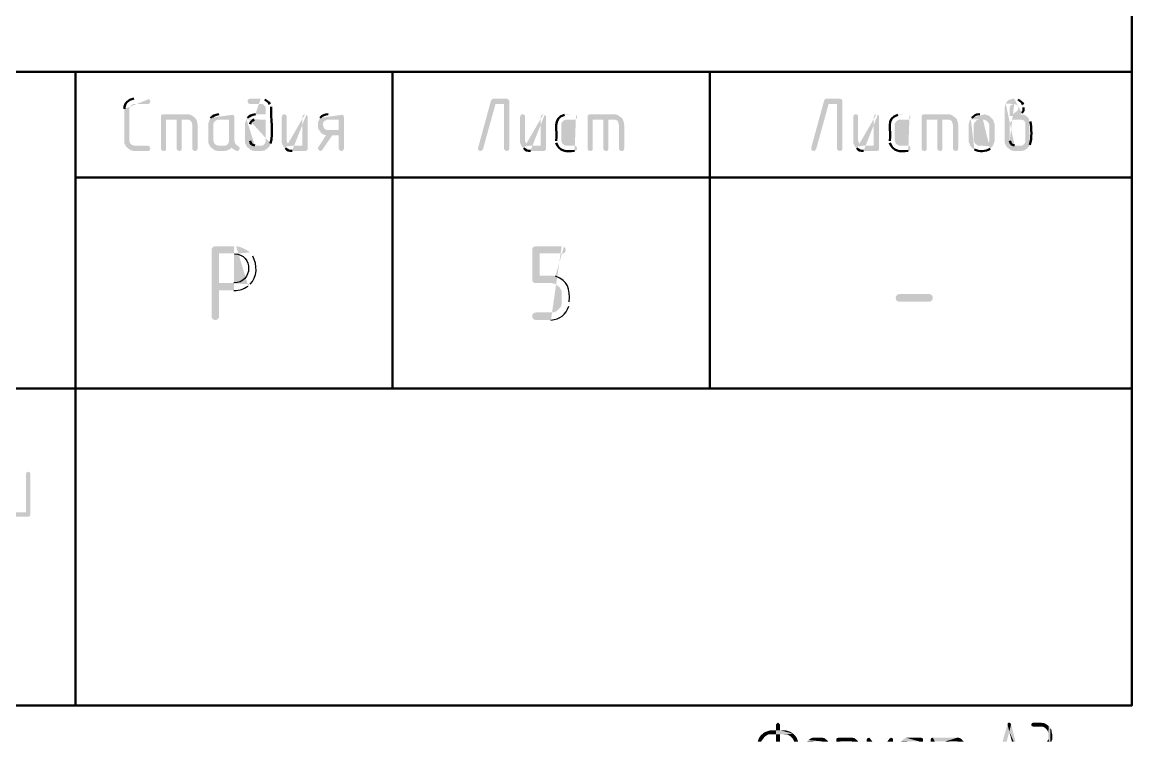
# Model space of a CAD drawing. Header units: millimetres. Extents: x -211 to 10565, y -2293 to 2244.
# Drawn here: x 5387.7 to 5440.2, y 8.3 to 42.4 of the extents above; entities that cross this region are included whole.
import ezdxf

# ---------------------------------------------------------------- set-up
doc = ezdxf.new("R2010")
doc.units = ezdxf.units.MM
doc.layers.add('PDF _Геометрия', color=7, linetype='Continuous')
doc.layers.add('PDF _Сплошная заливка', color=7, linetype='Continuous')

msp = doc.modelspace()

# ---------------------------------------------------------------- hatches: boundary and pattern name
at = {"layer": 'PDF _Сплошная заливка', "transparency": 33554559}
h = msp.add_hatch(color=256, dxfattribs=at)
h.paths.add_polyline_path([(5393.645, 38.736), (5392.989, 38.736)], flags=0)
h.paths.add_polyline_path([(5392.544, 38.25), (5392.544, 36.641), (5392.566, 36.578), (5392.608, 36.514), (5392.629, 36.451), (5392.693, 36.409), (5392.714, 36.388), (5392.777, 36.345), (5392.82, 36.303), (5392.883, 36.282), (5392.968, 36.261), (5393.687, 36.261), (5393.751, 36.303), (5393.751, 36.324), (5393.772, 36.388), (5393.772, 36.409), (5393.729, 36.472), (5393.708, 36.493), (5393.645, 36.514), (5393.01, 36.514), (5392.925, 36.536), (5392.862, 36.578), (5392.82, 36.62), (5392.777, 36.747), (5392.777, 38.271), (5392.798, 38.334), (5392.82, 38.355), (5392.862, 38.419), (5392.904, 38.44), (5392.968, 38.482), (5393.687, 38.482), (5393.751, 38.525), (5393.751, 38.546), (5393.772, 38.609), (5393.772, 38.631), (5393.729, 38.694), (5393.708, 38.715)], flags=0)
h = msp.add_hatch(color=256, dxfattribs=at)
h.paths.add_polyline_path([(5398.998, 38.736), (5398.469, 38.736), (5398.406, 38.694), (5398.385, 38.673), (5398.385, 38.588), (5398.406, 38.525), (5398.427, 38.504), (5398.491, 38.482), (5399.062, 38.482), (5399.125, 38.461), (5399.21, 38.377), (5399.231, 38.313), (5399.231, 37.996), (5398.744, 37.996)], flags=0)
h.paths.add_polyline_path([(5398.364, 37.826), (5398.321, 37.763), (5399.231, 37.742), (5399.231, 36.705), (5399.21, 36.641), (5399.168, 36.578), (5399.125, 36.536), (5399.062, 36.514), (5398.744, 36.514), (5399.422, 36.493), (5399.464, 36.62)], flags=0)
h.paths.add_polyline_path([(5399.485, 38.355), (5399.464, 38.419), (5399.422, 38.482)], flags=0)
h.paths.add_polyline_path([(5399.189, 38.694), (5399.062, 38.736)], flags=0)
for points in [[(5410.637, 38.736), (5409.981, 38.736), (5409.896, 38.652), (5409.282, 36.409), (5409.282, 36.345), (5409.304, 36.303), (5409.325, 36.282), (5409.409, 36.261), (5409.473, 36.282), (5409.473, 36.303), (5409.515, 36.345), (5410.108, 38.482), (5410.51, 38.482), (5410.764, 38.609), (5410.742, 38.673), (5410.7, 38.715)], [(5410.764, 38.609), (5410.51, 38.482), (5410.51, 36.345), (5410.573, 36.282), (5410.637, 36.261), (5410.658, 36.261), (5410.721, 36.282), (5410.742, 36.324), (5410.764, 36.388)], [(5426.401, 38.736), (5425.745, 38.736), (5425.661, 38.652), (5425.047, 36.409), (5425.047, 36.345), (5425.068, 36.303), (5425.089, 36.282), (5425.174, 36.261), (5425.237, 36.282), (5425.237, 36.303), (5425.28, 36.345), (5425.872, 38.482), (5426.274, 38.482), (5426.528, 38.609), (5426.507, 38.673), (5426.465, 38.715)], [(5426.528, 38.609), (5426.274, 38.482), (5426.274, 36.345), (5426.338, 36.282), (5426.401, 36.261), (5426.422, 36.261), (5426.486, 36.282), (5426.507, 36.324), (5426.528, 36.388)], [(5395.507, 37.996), (5394.385, 37.996), (5394.322, 37.975), (5394.28, 37.932), (5394.28, 36.345), (5394.301, 36.303), (5394.322, 36.282), (5394.407, 36.261), (5394.428, 36.261), (5394.491, 36.282), (5394.512, 36.324), (5394.512, 37.742), (5395.507, 37.742), (5395.909, 37.805), (5395.867, 37.848), (5395.824, 37.869), (5395.782, 37.911), (5395.719, 37.953), (5395.655, 37.975), (5395.592, 37.996)], [(5400.12, 37.996), (5400.078, 37.996), (5400.014, 37.953), (5400.014, 37.932), (5399.993, 37.869), (5399.993, 36.641), (5400.014, 36.578), (5400.056, 36.514), (5400.078, 36.451), (5400.48, 36.514), (5400.458, 36.514), (5400.374, 36.536), (5400.31, 36.578), (5400.268, 36.62), (5400.226, 36.747), (5400.226, 37.911), (5400.205, 37.953), (5400.183, 37.975)], [(5411.398, 37.996), (5411.356, 37.996), (5411.293, 37.953), (5411.293, 37.932), (5411.271, 37.869), (5411.271, 36.641), (5411.293, 36.578), (5411.335, 36.514), (5411.356, 36.451), (5411.758, 36.514), (5411.737, 36.514), (5411.652, 36.536), (5411.589, 36.578), (5411.547, 36.62), (5411.504, 36.747), (5411.504, 37.911), (5411.483, 37.953), (5411.462, 37.975)], [(5415.694, 37.996), (5414.572, 37.996), (5414.509, 37.975), (5414.467, 37.932), (5414.467, 36.345), (5414.488, 36.303), (5414.509, 36.282), (5414.594, 36.261), (5414.615, 36.261), (5414.678, 36.282), (5414.699, 36.324), (5414.699, 37.742), (5415.694, 37.742), (5416.096, 37.805), (5416.054, 37.848), (5416.011, 37.869), (5415.969, 37.911), (5415.906, 37.953), (5415.842, 37.975), (5415.779, 37.996)], [(5427.163, 37.996), (5427.121, 37.996), (5427.057, 37.953), (5427.057, 37.932), (5427.036, 37.869), (5427.036, 36.641), (5427.057, 36.578), (5427.099, 36.514), (5427.121, 36.451), (5427.523, 36.514), (5427.501, 36.514), (5427.417, 36.536), (5427.353, 36.578), (5427.311, 36.62), (5427.269, 36.747), (5427.269, 37.911), (5427.248, 37.953), (5427.226, 37.975)], [(5431.501, 37.996), (5430.379, 37.996), (5430.316, 37.975), (5430.274, 37.932), (5430.274, 36.345), (5430.295, 36.303), (5430.316, 36.282), (5430.4, 36.261), (5430.422, 36.261), (5430.485, 36.282), (5430.506, 36.324), (5430.506, 37.742), (5431.501, 37.742), (5431.903, 37.805), (5431.861, 37.848), (5431.818, 37.869), (5431.776, 37.911), (5431.712, 37.953), (5431.649, 37.975), (5431.585, 37.996)], [(5395.253, 37.742), (5395.02, 37.742), (5395.02, 36.345), (5395.063, 36.303), (5395.063, 36.282), (5395.147, 36.261), (5395.168, 36.261), (5395.232, 36.282), (5395.253, 36.324), (5395.253, 36.388)], [(5395.909, 37.805), (5395.507, 37.742), (5395.57, 37.742), (5395.634, 37.721), (5395.697, 37.678), (5395.719, 37.636), (5395.74, 37.572), (5395.761, 37.488), (5395.761, 36.345), (5395.803, 36.303), (5395.803, 36.282), (5395.888, 36.261), (5395.909, 36.261), (5395.972, 36.282), (5395.994, 36.324), (5396.015, 36.388), (5396.015, 37.488), (5395.994, 37.53), (5395.994, 37.615), (5395.951, 37.742)], [(5396.586, 37.763), (5396.523, 37.572), (5396.523, 36.641), (5396.544, 36.578), (5396.586, 36.514), (5396.607, 36.451), (5397.623, 36.43), (5397.644, 36.388), (5397.771, 36.303), (5397.835, 36.282), (5397.877, 36.261), (5397.919, 36.261), (5397.983, 36.324), (5398.004, 36.388), (5397.983, 36.451), (5397.919, 36.493), (5397.009, 36.514), (5396.988, 36.514), (5396.904, 36.536), (5396.84, 36.578), (5396.798, 36.62), (5396.755, 36.747), (5396.755, 37.53), (5396.777, 37.594), (5396.798, 37.615), (5396.84, 37.678), (5396.882, 37.699), (5396.946, 37.742), (5397.496, 37.742)], [(5401.77, 37.763), (5401.749, 37.699), (5401.707, 37.636), (5401.707, 37.382), (5401.728, 37.297), (5401.77, 37.234), (5402.194, 37.255), (5402.13, 37.255), (5402.067, 37.276), (5402.003, 37.319), (5401.982, 37.361), (5401.94, 37.488), (5401.94, 37.551), (5401.961, 37.615), (5402.003, 37.678), (5402.067, 37.699), (5402.13, 37.742), (5402.68, 37.742)], [(5415.44, 37.742), (5415.207, 37.742), (5415.207, 36.345), (5415.25, 36.303), (5415.25, 36.282), (5415.334, 36.261), (5415.355, 36.261), (5415.419, 36.282), (5415.44, 36.324), (5415.44, 36.388)], [(5416.096, 37.805), (5415.694, 37.742), (5415.757, 37.742), (5415.821, 37.721), (5415.884, 37.678), (5415.906, 37.636), (5415.927, 37.572), (5415.948, 37.488), (5415.948, 36.345), (5415.99, 36.303), (5415.99, 36.282), (5416.075, 36.261), (5416.096, 36.261), (5416.159, 36.282), (5416.181, 36.324), (5416.202, 36.388), (5416.202, 37.488), (5416.181, 37.53), (5416.181, 37.615), (5416.138, 37.742)], [(5431.247, 37.742), (5431.014, 37.742), (5431.014, 36.345), (5431.056, 36.303), (5431.056, 36.282), (5431.141, 36.261), (5431.162, 36.261), (5431.226, 36.282), (5431.247, 36.324), (5431.247, 36.388)], [(5431.903, 37.805), (5431.501, 37.742), (5431.564, 37.742), (5431.628, 37.721), (5431.691, 37.678), (5431.712, 37.636), (5431.734, 37.572), (5431.755, 37.488), (5431.755, 36.345), (5431.797, 36.303), (5431.797, 36.282), (5431.882, 36.261), (5431.903, 36.261), (5431.966, 36.282), (5431.987, 36.324), (5432.009, 36.388), (5432.009, 37.488), (5431.987, 37.53), (5431.987, 37.615), (5431.945, 37.742)], [(5402.088, 37.001), (5401.728, 36.451), (5401.707, 36.388), (5401.707, 36.366), (5401.749, 36.303), (5401.77, 36.282), (5401.834, 36.261), (5401.876, 36.282), (5401.919, 36.324), (5402.384, 37.001), (5402.68, 37.001)], [(5396.607, 36.451), (5396.671, 36.409), (5396.692, 36.388), (5396.755, 36.345), (5396.798, 36.303), (5396.861, 36.282), (5396.946, 36.261), (5397.327, 36.261), (5397.39, 36.282), (5397.475, 36.303), (5397.517, 36.345), (5397.581, 36.366), (5397.623, 36.43)], [(5430.633, 29.129), (5429.237, 29.129), (5429.131, 29.151), (5429.067, 29.214), (5429.046, 29.32), (5429.067, 29.405), (5429.131, 29.468), (5429.237, 29.489), (5430.633, 29.489), (5430.718, 29.468), (5430.781, 29.405), (5430.803, 29.32), (5430.781, 29.214), (5430.718, 29.151)], [(5387.995, 21.089), (5387.91, 21.046), (5387.889, 20.983), (5387.889, 19.163), (5387.233, 19.163), (5386.873, 19.142), (5387, 19.015), (5387.064, 18.994), (5387.149, 18.951), (5388.016, 18.951), (5388.08, 18.994), (5388.101, 19.057), (5388.101, 20.983), (5388.058, 21.067)]]:
    msp.add_hatch(color=256, dxfattribs=at).paths.add_polyline_path(points)
h = msp.add_hatch(color=256, dxfattribs=at)
h.paths.add_polyline_path([(5434.252, 38.504), (5434.231, 38.44), (5434.209, 38.355), (5434.209, 36.641), (5434.231, 36.578), (5434.273, 36.514), (5434.294, 36.451), (5434.357, 36.409), (5434.379, 36.388), (5434.442, 36.345), (5434.484, 36.303), (5434.548, 36.282), (5434.633, 36.261), (5434.992, 36.261), (5435.056, 36.282), (5435.119, 36.282), (5435.246, 36.366), (5435.289, 36.409), (5435.31, 36.43), (5435.373, 36.493), (5434.696, 36.514), (5434.675, 36.514)], flags=0)
h.paths.add_polyline_path([(5434.442, 36.747), (5434.442, 37.53), (5434.463, 37.594), (5434.484, 37.615), (5434.527, 37.678), (5434.569, 37.699), (5434.633, 37.742), (5434.95, 37.742), (5435.352, 37.784), (5435.31, 37.848), (5435.267, 37.89), (5434.442, 37.911), (5434.442, 38.313), (5434.463, 38.377), (5434.506, 38.44), (5434.527, 38.44), (5434.569, 38.461), (5434.654, 38.482)], flags=0)
h = msp.add_hatch(color=256, dxfattribs=at)
h.paths.add_polyline_path([(5434.654, 38.736), (5434.59, 38.736), (5434.4, 38.673), (5434.336, 38.631), (5434.336, 38.609), (5434.273, 38.546), (5434.252, 38.504), (5434.654, 38.482), (5434.781, 38.44), (5434.802, 38.419), (5434.844, 38.355), (5434.844, 38.228), (5434.802, 38.165), (5434.76, 38.123), (5434.696, 38.08), (5434.548, 37.975), (5434.442, 37.911), (5435.267, 37.89), (5435.225, 37.911), (5435.162, 37.953), (5435.098, 37.975), (5434.95, 37.975), (5434.971, 37.996), (5435.013, 38.059)], flags=0)
h.paths.add_polyline_path([(5435.098, 38.313), (5435.077, 38.377), (5435.077, 38.461)], flags=0)
h.paths.add_polyline_path([(5434.844, 38.694), (5434.717, 38.736)], flags=0)
h = msp.add_hatch(color=256, dxfattribs=at)
h.paths.add_polyline_path([(5397.623, 37.996), (5397.009, 37.996)], flags=0)
h.paths.add_polyline_path([(5396.628, 37.826), (5396.586, 37.763), (5397.496, 37.742), (5397.496, 36.705), (5397.475, 36.641), (5397.433, 36.578), (5397.39, 36.536), (5397.327, 36.514), (5397.009, 36.514), (5397.919, 36.493), (5397.898, 36.514), (5397.835, 36.557), (5397.792, 36.599), (5397.792, 36.62), (5397.771, 36.684), (5397.75, 36.768), (5397.75, 37.869), (5397.729, 37.932), (5397.686, 37.975)], flags=0)
h = msp.add_hatch(color=256, dxfattribs=at)
h.paths.add_polyline_path([(5401.093, 37.996), (5401.072, 37.996), (5401.009, 37.953), (5400.987, 37.932), (5400.966, 37.869), (5400.966, 36.514), (5400.48, 36.514), (5400.078, 36.451), (5400.141, 36.409), (5400.162, 36.388)], flags=0)
h.paths.add_polyline_path([(5400.48, 36.261), (5401.114, 36.261), (5401.178, 36.282), (5401.22, 36.324), (5401.22, 37.911), (5401.178, 37.953), (5401.157, 37.975)], flags=0)
h = msp.add_hatch(color=256, dxfattribs=at)
h.paths.add_polyline_path([(5402.807, 37.996), (5402.194, 37.996)], flags=0)
h.paths.add_polyline_path([(5401.813, 37.826), (5401.77, 37.763), (5402.68, 37.742), (5402.68, 37.255), (5402.194, 37.255), (5401.77, 37.234), (5401.813, 37.192), (5401.834, 37.128), (5401.961, 37.043), (5402.088, 37.001), (5402.68, 37.001), (5402.68, 36.388), (5402.723, 36.303), (5402.744, 36.282), (5402.807, 36.261), (5402.828, 36.261), (5402.892, 36.282), (5402.913, 36.324), (5402.934, 36.388), (5402.934, 37.869), (5402.913, 37.932), (5402.871, 37.975)], flags=0)
h = msp.add_hatch(color=256, dxfattribs=at)
h.paths.add_polyline_path([(5412.372, 37.996), (5412.351, 37.996), (5412.287, 37.953), (5412.266, 37.932), (5412.245, 37.869), (5412.245, 36.514), (5411.758, 36.514), (5411.356, 36.451), (5411.42, 36.409), (5411.441, 36.388)], flags=0)
h.paths.add_polyline_path([(5411.758, 36.261), (5412.393, 36.261), (5412.456, 36.282), (5412.499, 36.324), (5412.499, 37.911), (5412.435, 37.975)], flags=0)
h = msp.add_hatch(color=256, dxfattribs=at)
h.paths.add_polyline_path([(5413.853, 37.996), (5413.43, 37.996), (5413.366, 37.975)], flags=0)
h.paths.add_polyline_path([(5412.985, 36.747), (5412.985, 36.641)], flags=0)
h.paths.add_polyline_path([(5413.853, 36.261), (5413.874, 36.261), (5413.938, 36.303), (5413.959, 36.324), (5413.959, 36.409), (5413.938, 36.472), (5413.916, 36.493), (5413.853, 36.514), (5413.451, 36.514), (5413.366, 36.536), (5413.303, 36.578), (5413.261, 36.62), (5413.218, 36.747), (5413.218, 37.53), (5413.239, 37.594), (5413.261, 37.615), (5413.303, 37.678), (5413.345, 37.699), (5413.409, 37.742), (5413.874, 37.742), (5413.938, 37.784), (5413.959, 37.805), (5413.959, 37.89), (5413.938, 37.953), (5413.916, 37.975)], flags=0)
h = msp.add_hatch(color=256, dxfattribs=at)
h.paths.add_polyline_path([(5428.136, 37.996), (5428.115, 37.996), (5428.052, 37.953), (5428.03, 37.932), (5428.009, 37.869), (5428.009, 36.514), (5427.523, 36.514), (5427.121, 36.451), (5427.184, 36.409), (5427.205, 36.388)], flags=0)
h.paths.add_polyline_path([(5427.523, 36.261), (5428.157, 36.261), (5428.221, 36.282), (5428.263, 36.324), (5428.263, 37.911), (5428.2, 37.975)], flags=0)
h = msp.add_hatch(color=256, dxfattribs=at)
h.paths.add_polyline_path([(5429.639, 37.996), (5429.215, 37.996), (5429.152, 37.975)], flags=0)
h.paths.add_polyline_path([(5428.771, 36.747), (5428.771, 36.641)], flags=0)
h.paths.add_polyline_path([(5429.639, 36.261), (5429.66, 36.261), (5429.723, 36.303), (5429.744, 36.324), (5429.744, 36.409), (5429.723, 36.472), (5429.702, 36.493), (5429.639, 36.514), (5429.237, 36.514), (5429.152, 36.536), (5429.089, 36.578), (5429.046, 36.62), (5429.004, 36.747), (5429.004, 37.53), (5429.025, 37.594), (5429.046, 37.615), (5429.089, 37.678), (5429.131, 37.699), (5429.194, 37.742), (5429.66, 37.742), (5429.723, 37.784), (5429.744, 37.805), (5429.744, 37.89), (5429.723, 37.953), (5429.702, 37.975)], flags=0)
h = msp.add_hatch(color=256, dxfattribs=at)
h.paths.add_polyline_path([(5433.172, 37.996), (5433.024, 37.996)], flags=0)
h.paths.add_polyline_path([(5432.643, 37.826), (5432.601, 37.763), (5433.172, 37.742), (5433.215, 37.742), (5433.278, 37.721), (5433.342, 37.699), (5433.448, 37.594), (5433.469, 37.509), (5433.469, 36.705), (5433.426, 36.641), (5433.384, 36.599), (5433.384, 36.578), (5433.321, 36.536), (5433.257, 36.514), (5433.024, 36.514), (5433.617, 36.472), (5433.659, 36.536), (5433.723, 36.726), (5433.723, 37.53), (5433.659, 37.721), (5433.617, 37.784), (5433.575, 37.826), (5433.553, 37.826), (5433.511, 37.89), (5433.448, 37.932), (5433.321, 37.975), (5433.257, 37.996)], flags=0)
h = msp.add_hatch(color=256, dxfattribs=at)
h.paths.add_polyline_path([(5398.321, 37.763), (5398.258, 37.572), (5398.258, 36.641), (5398.279, 36.578), (5398.321, 36.514), (5398.342, 36.451), (5398.406, 36.409), (5398.427, 36.388), (5398.491, 36.345), (5398.533, 36.303), (5398.596, 36.282), (5398.681, 36.261), (5399.041, 36.261), (5399.104, 36.282), (5399.168, 36.282), (5399.295, 36.366), (5399.337, 36.409), (5399.358, 36.43), (5399.422, 36.493), (5398.744, 36.514), (5398.723, 36.514)], flags=0)
h.paths.add_polyline_path([(5398.491, 36.747), (5398.491, 37.53)], flags=0)
h.paths.add_polyline_path([(5398.681, 37.742), (5399.231, 37.742)], flags=0)
h = msp.add_hatch(color=256, dxfattribs=at)
h.paths.add_polyline_path([(5432.601, 37.763), (5432.559, 37.721), (5432.517, 37.594), (5432.495, 37.509), (5432.495, 36.726), (5432.559, 36.536), (5432.643, 36.409), (5432.707, 36.366), (5432.77, 36.324)], flags=0)
h.paths.add_polyline_path([(5433.511, 36.366), (5433.617, 36.472), (5433.024, 36.514), (5432.94, 36.514), (5432.813, 36.599), (5432.813, 36.62), (5432.77, 36.663), (5432.749, 36.726), (5432.728, 36.811), (5432.728, 37.467), (5432.77, 37.594), (5432.834, 37.657), (5432.834, 37.678), (5432.897, 37.721), (5432.961, 37.742), (5433.172, 37.742)], flags=0)
h = msp.add_hatch(color=256, dxfattribs=at)
h.paths.add_polyline_path([(5435.352, 37.784), (5434.95, 37.742), (5435.013, 37.742), (5435.077, 37.721), (5435.162, 37.636), (5435.183, 37.572), (5435.183, 36.705), (5435.162, 36.641), (5435.119, 36.578), (5435.077, 36.536), (5435.013, 36.514), (5434.696, 36.514), (5435.373, 36.493), (5435.394, 36.557)], flags=0)
h.paths.add_polyline_path([(5435.415, 37.657), (5435.394, 37.742)], flags=0)
h = msp.add_hatch(color=256, dxfattribs=at)
h.paths.add_polyline_path([(5397.729, 31.753), (5396.861, 31.753), (5396.755, 31.732), (5396.692, 31.669), (5396.671, 31.584), (5396.671, 28.431), (5396.692, 28.347), (5396.755, 28.283), (5396.861, 28.262), (5396.946, 28.283), (5397.009, 28.347), (5397.03, 28.431), (5397.03, 29.659), (5397.729, 29.659)], flags=0)
h.paths.add_polyline_path([(5398.406, 29.87), (5398.491, 29.955), (5397.03, 30.018), (5397.03, 31.415), (5397.729, 31.415), (5398.469, 31.457), (5398.406, 31.521), (5398.321, 31.584), (5398.237, 31.626), (5398.131, 31.669), (5398.046, 31.711), (5397.94, 31.732), (5397.835, 31.753)], flags=0)
h = msp.add_hatch(color=256, dxfattribs=at)
h.paths.add_polyline_path([(5413.239, 31.753), (5412.033, 31.753), (5411.927, 31.732), (5411.864, 31.669), (5411.843, 31.584), (5411.843, 30.188), (5411.864, 30.082), (5411.927, 30.018), (5412.732, 30.018), (5412.816, 29.997), (5412.922, 29.976), (5413.091, 29.849), (5413.155, 29.785), (5413.218, 29.68), (5413.239, 29.595), (5413.239, 29.045), (5413.218, 28.939), (5413.176, 28.854), (5413.028, 28.706), (5412.922, 28.643), (5412.837, 28.622), (5412.033, 28.622), (5411.927, 28.6), (5411.864, 28.537), (5411.843, 28.431), (5411.864, 28.347), (5411.927, 28.283), (5412.033, 28.262), (5412.732, 28.262)], flags=0)
h.paths.add_polyline_path([(5413.578, 28.918), (5413.599, 29.024), (5413.599, 29.129)], flags=0)
h.paths.add_polyline_path([(5412.943, 30.336), (5412.837, 30.357), (5412.203, 30.357), (5412.203, 31.415), (5413.345, 31.415), (5413.409, 31.478), (5413.43, 31.584), (5413.409, 31.669), (5413.345, 31.732)], flags=0)
h = msp.add_hatch(color=256, dxfattribs=at)
h.paths.add_polyline_path([(5398.469, 31.457), (5397.729, 31.415), (5397.75, 31.394)], flags=0)
h.paths.add_polyline_path([(5397.729, 30.018), (5397.03, 30.018), (5398.491, 29.955)], flags=0)
h.paths.add_polyline_path([(5398.618, 31.288), (5398.554, 31.372)], flags=0)

# ---------------------------------------------------------------- linework, layer by layer
at = {"layer": 'PDF _Геометрия', "lineweight": 50}
for points in [[(5045.154, 10.022), (5045.154, 296.936), (5440.219, 296.936), (5440.219, 10.022)], [(5255.277, 10.022), (5255.277, 64.996), (5440.219, 64.996), (5440.219, 10.022)]]:
    msp.add_lwpolyline(points, close=True, dxfattribs=at)
for points in [[(5255.277, 40.006), (5320.26, 40.006), (5440.219, 40.006)], [(5390.238, 40.006), (5390.238, 10.022)], [(5405.241, 40.006), (5405.241, 25.024)], [(5420.243, 40.006), (5420.243, 25.024)], [(5390.238, 35.012), (5440.219, 35.012)], [(5320.26, 25.024), (5440.219, 25.024)]]:
    msp.add_lwpolyline(points, dxfattribs=at)
for points in [[(5392.989, 38.736), (5392.718, 38.666), (5392.558, 38.544), (5392.544, 38.25)], [(5399.422, 38.482), (5399.394, 38.57), (5399.26, 38.645), (5399.189, 38.694)], [(5399.464, 36.62), (5399.586, 37.13), (5399.478, 37.795), (5399.485, 38.355)], [(5435.077, 38.461), (5435.007, 38.593), (5434.968, 38.599), (5434.844, 38.694)], [(5397.009, 37.996), (5396.824, 37.975), (5396.762, 37.922), (5396.628, 37.826)], [(5398.744, 37.996), (5398.559, 37.975), (5398.497, 37.922), (5398.364, 37.826)], [(5402.194, 37.996), (5402.051, 37.995), (5401.898, 37.948), (5401.813, 37.826)], [(5413.366, 37.975), (5412.769, 37.819), (5413.065, 37.205), (5412.985, 36.747)], [(5429.152, 37.975), (5428.555, 37.819), (5428.851, 37.205), (5428.771, 36.747)], [(5433.024, 37.996), (5432.806, 37.995), (5432.787, 37.924), (5432.643, 37.826)], [(5435.013, 38.059), (5435.093, 38.123), (5435.108, 38.216), (5435.098, 38.313)], [(5398.491, 37.53), (5398.526, 37.647), (5398.578, 37.684), (5398.681, 37.742)], [(5435.394, 36.557), (5435.497, 36.825), (5435.473, 37.365), (5435.415, 37.657)], [(5398.723, 36.514), (5398.561, 36.543), (5398.527, 36.608), (5398.491, 36.747)], [(5400.162, 36.388), (5400.253, 36.312), (5400.353, 36.245), (5400.48, 36.261)], [(5411.441, 36.388), (5411.531, 36.312), (5411.632, 36.245), (5411.758, 36.261)], [(5412.985, 36.641), (5413.124, 36.244), (5413.464, 36.218), (5413.853, 36.261)], [(5427.205, 36.388), (5427.296, 36.312), (5427.396, 36.245), (5427.523, 36.261)], [(5428.771, 36.641), (5428.91, 36.244), (5429.249, 36.218), (5429.639, 36.261)], [(5432.77, 36.324), (5433.002, 36.228), (5433.3, 36.219), (5433.511, 36.366)], [(5434.675, 36.514), (5434.513, 36.543), (5434.478, 36.608), (5434.442, 36.747)]]:
    msp.add_open_spline(points, degree=3, dxfattribs=at)
at = {"layer": 'PDF _Геометрия', "lineweight": 25}
for points in [[(5397.75, 31.394), (5398.659, 31.376), (5398.645, 30.014), (5397.729, 30.018)], [(5398.491, 29.955), (5398.843, 30.291), (5398.852, 30.885), (5398.618, 31.288)], [(5413.599, 29.129), (5413.635, 29.726), (5413.543, 30.117), (5412.943, 30.336)], [(5397.729, 29.659), (5398.059, 29.677), (5398.143, 29.7), (5398.406, 29.87)], [(5412.732, 28.262), (5413.173, 28.299), (5413.434, 28.502), (5413.578, 28.918)]]:
    msp.add_open_spline(points, degree=3, dxfattribs=at)
at = {"layer": 'PDF _Сплошная заливка', "lineweight": 25, "transparency": 33554559}
for points in [[(5423.375, 9.112), (5423.418, 9.175), (5423.566, 8.858)], [(5423.375, 8.858), (5423.375, 9.112), (5423.566, 8.858)], [(5423.418, 9.175), (5423.481, 9.218), (5423.566, 8.858)], [(5423.481, 9.218), (5423.523, 9.175), (5423.566, 8.858)], [(5423.523, 9.175), (5423.566, 9.133), (5423.566, 8.858)], [(5434.125, 8.308), (5434.336, 9.133), (5434.104, 8.308)], [(5434.146, 8.308), (5434.336, 9.133), (5434.125, 8.308)], [(5434.167, 8.308), (5434.336, 9.133), (5434.146, 8.308)], [(5434.209, 8.308), (5434.336, 9.133), (5434.167, 8.308)], [(5434.209, 8.308), (5434.336, 9.133), (5434.294, 8.308)], [(5434.336, 9.133), (5434.294, 8.308), (5434.421, 8.794)], [(5434.336, 9.133), (5434.357, 9.196), (5434.421, 8.794)], [(5434.357, 9.196), (5434.421, 8.794), (5434.421, 9.218)], [(5434.421, 9.218), (5434.463, 9.196), (5434.506, 9.133)], [(5434.421, 8.794), (5434.421, 9.218), (5434.506, 9.133)], [(5434.506, 9.133), (5434.633, 8.308), (5434.421, 8.794)], [(5434.633, 8.308), (5434.717, 8.308), (5434.506, 9.133)], [(5435.458, 9.112), (5435.479, 9.048), (5435.479, 9.175)], [(5435.479, 9.175), (5435.5, 9.048), (5435.542, 9.218)], [(5435.479, 9.048), (5435.479, 9.175), (5435.5, 9.048)], [(5435.5, 9.048), (5435.542, 9.218), (5435.564, 9.027)], [(5435.542, 9.218), (5435.564, 9.218), (5435.564, 9.027)], [(5435.564, 9.027), (5435.902, 9.218), (5435.902, 9.027)], [(5435.564, 9.218), (5435.564, 9.027), (5435.902, 9.218)], [(5435.902, 9.218), (5435.902, 9.027), (5435.987, 9.196)], [(5435.902, 9.027), (5435.987, 9.027), (5435.987, 9.196)], [(5435.987, 9.196), (5436.05, 9.006), (5436.05, 9.196)], [(5435.987, 9.027), (5435.987, 9.196), (5436.05, 9.006)], [(5436.05, 9.196), (5436.114, 9.175), (5436.114, 8.964)], [(5436.05, 9.006), (5436.05, 9.196), (5436.114, 8.964)], [(5436.114, 9.175), (5436.114, 8.964), (5436.177, 9.133)], [(5436.114, 8.964), (5436.156, 8.921), (5436.177, 9.133)], [(5436.156, 8.921), (5436.177, 9.133), (5436.198, 8.879)], [(5436.177, 9.133), (5436.198, 8.879), (5436.241, 9.091)], [(5436.198, 8.879), (5436.241, 8.815), (5436.241, 9.091)], [(5436.241, 9.091), (5436.262, 8.752), (5436.283, 9.048)], [(5436.241, 8.815), (5436.241, 9.091), (5436.262, 8.752)], [(5436.283, 9.048), (5436.325, 8.308), (5436.262, 8.435)], [(5436.283, 9.048), (5436.262, 8.435), (5436.262, 8.752)], [(5436.325, 8.308), (5436.283, 9.048), (5436.347, 9.006)], [(5436.325, 8.308), (5436.347, 9.006), (5436.368, 8.308)], [(5436.368, 8.308), (5436.347, 9.006), (5436.368, 8.942)], [(5436.389, 8.308), (5436.368, 8.942), (5436.41, 8.879)], [(5436.368, 8.308), (5436.368, 8.942), (5436.389, 8.308)], [(5422.55, 8.413), (5422.55, 8.308), (5422.529, 8.35)], [(5422.571, 8.308), (5422.55, 8.413), (5422.571, 8.477)], [(5422.55, 8.308), (5422.571, 8.308), (5422.55, 8.413)], [(5422.613, 8.308), (5422.571, 8.477), (5422.613, 8.54)], [(5422.571, 8.308), (5422.613, 8.308), (5422.571, 8.477)], [(5422.635, 8.308), (5422.613, 8.54), (5422.656, 8.604)], [(5422.613, 8.308), (5422.635, 8.308), (5422.613, 8.54)], [(5422.635, 8.308), (5422.656, 8.604), (5422.656, 8.308)], [(5422.677, 8.308), (5422.656, 8.604), (5422.698, 8.646)], [(5422.656, 8.308), (5422.677, 8.308), (5422.656, 8.604)], [(5422.698, 8.35), (5422.677, 8.308), (5422.698, 8.646)], [(5422.698, 8.646), (5422.74, 8.413), (5422.762, 8.689)], [(5422.698, 8.35), (5422.698, 8.646), (5422.74, 8.413)], [(5422.74, 8.413), (5422.762, 8.689), (5422.783, 8.456)], [(5422.762, 8.689), (5422.783, 8.456), (5422.804, 8.731)], [(5422.783, 8.456), (5422.804, 8.731), (5422.825, 8.519)], [(5422.804, 8.731), (5422.825, 8.519), (5422.867, 8.773)], [(5422.825, 8.519), (5422.867, 8.562), (5422.867, 8.773)], [(5422.867, 8.773), (5422.931, 8.604), (5422.931, 8.794)], [(5422.867, 8.562), (5422.867, 8.773), (5422.931, 8.604)], [(5422.931, 8.794), (5422.994, 8.646), (5422.994, 8.815)], [(5422.931, 8.604), (5422.931, 8.794), (5422.994, 8.646)], [(5422.994, 8.815), (5423.058, 8.837), (5423.058, 8.667)], [(5422.994, 8.646), (5422.994, 8.815), (5423.058, 8.667)], [(5423.058, 8.667), (5423.142, 8.667), (5423.142, 8.858)], [(5423.058, 8.837), (5423.058, 8.667), (5423.142, 8.858)], [(5423.142, 8.858), (5423.206, 8.667), (5423.206, 8.858)], [(5423.142, 8.667), (5423.142, 8.858), (5423.206, 8.667)], [(5423.206, 8.858), (5423.375, 8.667), (5423.375, 8.858)], [(5423.206, 8.667), (5423.206, 8.858), (5423.375, 8.667)], [(5423.375, 8.858), (5423.566, 8.858), (5424.2, 8.689)], [(5423.375, 8.667), (5423.375, 8.858), (5424.2, 8.689)], [(5423.375, 8.667), (5423.735, 8.667), (5424.2, 8.689)], [(5423.502, 8.308), (5423.375, 8.308), (5423.566, 8.667)], [(5423.375, 8.308), (5423.566, 8.667), (5423.375, 8.667)], [(5423.566, 8.308), (5423.566, 8.667), (5423.502, 8.308)], [(5423.566, 8.858), (5423.735, 8.858), (5424.2, 8.689)], [(5423.735, 8.858), (5423.82, 8.858), (5424.2, 8.689)], [(5423.735, 8.667), (5423.798, 8.667), (5424.2, 8.689)], [(5423.798, 8.667), (5423.883, 8.667), (5424.2, 8.689)], [(5423.82, 8.858), (5423.883, 8.837), (5424.2, 8.689)], [(5423.883, 8.837), (5423.947, 8.815), (5424.2, 8.689)], [(5423.883, 8.667), (5423.947, 8.646), (5424.2, 8.689)], [(5423.947, 8.815), (5424.01, 8.794), (5424.2, 8.689)], [(5423.947, 8.646), (5424.01, 8.604), (5424.2, 8.689)], [(5424.01, 8.794), (5424.073, 8.773), (5424.2, 8.689)], [(5424.01, 8.604), (5424.073, 8.562), (5424.2, 8.689)], [(5424.073, 8.562), (5424.116, 8.519), (5424.2, 8.689)], [(5424.116, 8.519), (5424.158, 8.477), (5424.2, 8.689)], [(5424.158, 8.477), (5424.2, 8.689), (5424.2, 8.413)], [(5424.2, 8.689), (5424.2, 8.413), (5424.243, 8.646)], [(5424.2, 8.413), (5424.222, 8.35), (5424.243, 8.646)], [(5424.243, 8.646), (5424.264, 8.308), (5424.222, 8.35)], [(5424.264, 8.308), (5424.243, 8.646), (5424.285, 8.604)], [(5424.285, 8.308), (5424.264, 8.308), (5424.285, 8.604)], [(5424.327, 8.54), (5424.327, 8.308), (5424.285, 8.604)], [(5424.327, 8.308), (5424.285, 8.604), (5424.306, 8.308)], [(5424.285, 8.308), (5424.285, 8.604), (5424.306, 8.308)], [(5424.327, 8.308), (5424.37, 8.308), (5424.327, 8.54)], [(5424.37, 8.308), (5424.327, 8.54), (5424.37, 8.477)], [(5424.391, 8.413), (5424.391, 8.308), (5424.37, 8.477)], [(5424.391, 8.308), (5424.37, 8.477), (5424.37, 8.308)], [(5424.391, 8.308), (5424.412, 8.308), (5424.391, 8.413)], [(5424.412, 8.308), (5424.391, 8.413), (5424.412, 8.35)], [(5424.92, 8.392), (5424.983, 8.435), (5425.534, 8.329)], [(5424.983, 8.435), (5425.047, 8.477), (5425.534, 8.329)], [(5425.047, 8.477), (5425.11, 8.498), (5425.534, 8.329)], [(5425.11, 8.498), (5425.174, 8.498), (5425.534, 8.329)], [(5425.174, 8.498), (5425.534, 8.498), (5425.534, 8.329)], [(5425.534, 8.329), (5425.597, 8.308), (5425.597, 8.498)], [(5425.534, 8.498), (5425.534, 8.329), (5425.597, 8.498)], [(5425.639, 8.308), (5425.661, 8.308), (5425.597, 8.498)], [(5425.661, 8.308), (5425.597, 8.498), (5425.682, 8.477)], [(5425.597, 8.498), (5425.639, 8.308), (5425.597, 8.308)], [(5425.661, 8.308), (5425.682, 8.477), (5425.703, 8.308)], [(5425.703, 8.308), (5425.682, 8.477), (5425.724, 8.435)], [(5425.724, 8.308), (5425.703, 8.308), (5425.724, 8.435)], [(5425.724, 8.308), (5425.787, 8.308), (5425.724, 8.435)], [(5425.787, 8.308), (5425.724, 8.435), (5425.787, 8.392)], [(5426.253, 8.308), (5426.232, 8.308), (5426.253, 8.477)], [(5426.232, 8.308), (5426.253, 8.477), (5426.232, 8.413)], [(5426.317, 8.308), (5426.253, 8.477), (5426.317, 8.498)], [(5426.253, 8.308), (5426.317, 8.308), (5426.253, 8.477)], [(5426.317, 8.308), (5426.338, 8.308), (5426.317, 8.498)], [(5426.338, 8.308), (5426.317, 8.498), (5426.338, 8.498)], [(5426.338, 8.308), (5426.422, 8.308), (5426.338, 8.498)], [(5426.422, 8.308), (5426.338, 8.498), (5426.422, 8.329)], [(5426.338, 8.498), (5426.422, 8.329), (5426.951, 8.498)], [(5426.422, 8.329), (5426.951, 8.329), (5426.951, 8.498)], [(5426.951, 8.498), (5427.015, 8.498), (5427.248, 8.35)], [(5426.951, 8.329), (5426.951, 8.498), (5427.248, 8.35)], [(5427.015, 8.498), (5427.099, 8.477), (5427.142, 8.435)], [(5427.015, 8.498), (5427.142, 8.435), (5427.248, 8.35)], [(5427.142, 8.435), (5427.205, 8.392), (5427.248, 8.35)], [(5427.671, 8.413), (5427.777, 8.308), (5427.713, 8.477)], [(5427.671, 8.308), (5427.734, 8.308), (5427.671, 8.413)], [(5427.777, 8.308), (5427.671, 8.413), (5427.734, 8.308)], [(5427.777, 8.498), (5427.713, 8.477), (5427.798, 8.498)], [(5427.798, 8.498), (5427.713, 8.477), (5427.84, 8.456)], [(5427.713, 8.477), (5427.861, 8.308), (5427.84, 8.456)], [(5427.777, 8.308), (5427.713, 8.477), (5427.861, 8.308)], [(5427.861, 8.308), (5427.84, 8.456), (5427.946, 8.308)], [(5428.686, 8.308), (5428.75, 8.456), (5428.644, 8.308)], [(5428.75, 8.308), (5428.75, 8.456), (5428.686, 8.308)], [(5428.75, 8.456), (5428.813, 8.498), (5428.919, 8.413)], [(5428.75, 8.308), (5428.75, 8.456), (5428.856, 8.308)], [(5428.75, 8.456), (5428.856, 8.308), (5428.919, 8.413)], [(5428.813, 8.498), (5428.835, 8.498), (5428.919, 8.413)], [(5428.835, 8.498), (5428.898, 8.477), (5428.919, 8.413)], [(5428.856, 8.308), (5428.919, 8.308), (5428.919, 8.413)], [(5429.364, 8.392), (5429.427, 8.435), (5430.147, 8.329)], [(5429.427, 8.435), (5429.491, 8.477), (5430.147, 8.329)], [(5429.491, 8.477), (5429.554, 8.498), (5430.147, 8.329)], [(5429.554, 8.498), (5429.618, 8.498), (5430.147, 8.329)], [(5429.618, 8.498), (5430.147, 8.329), (5430.252, 8.498)], [(5430.231, 8.308), (5430.147, 8.308), (5430.252, 8.498)], [(5430.147, 8.308), (5430.252, 8.498), (5430.147, 8.329)], [(5430.231, 8.308), (5430.252, 8.498), (5430.274, 8.308)], [(5430.316, 8.477), (5430.316, 8.308), (5430.252, 8.498)], [(5430.316, 8.308), (5430.252, 8.498), (5430.274, 8.308)], [(5430.337, 8.435), (5430.337, 8.308), (5430.316, 8.477)], [(5430.337, 8.308), (5430.316, 8.477), (5430.316, 8.308)], [(5430.718, 8.308), (5430.697, 8.308), (5430.718, 8.477)], [(5430.697, 8.308), (5430.718, 8.477), (5430.697, 8.413)], [(5430.781, 8.308), (5430.718, 8.477), (5430.781, 8.498)], [(5430.718, 8.308), (5430.781, 8.308), (5430.718, 8.477)], [(5430.781, 8.308), (5430.803, 8.308), (5430.781, 8.498)], [(5430.803, 8.308), (5430.781, 8.498), (5430.803, 8.498)], [(5430.803, 8.308), (5430.887, 8.308), (5430.803, 8.498)], [(5430.887, 8.308), (5430.803, 8.498), (5430.887, 8.329)], [(5430.803, 8.498), (5430.887, 8.329), (5431.945, 8.498)], [(5430.887, 8.329), (5431.416, 8.329), (5431.945, 8.498)], [(5431.416, 8.329), (5431.585, 8.329), (5431.945, 8.498)], [(5431.585, 8.329), (5431.945, 8.329), (5431.945, 8.498)], [(5431.945, 8.498), (5432.03, 8.498), (5432.241, 8.35)], [(5431.945, 8.329), (5431.945, 8.498), (5432.241, 8.35)], [(5432.03, 8.498), (5432.093, 8.477), (5432.241, 8.35)], [(5432.093, 8.477), (5432.157, 8.435), (5432.241, 8.35)], [(5434.633, 8.308), (5434.421, 8.794), (5434.548, 8.308)], [(5436.262, 8.308), (5436.241, 8.371), (5436.262, 8.435)], [(5436.325, 8.308), (5436.262, 8.435), (5436.283, 8.308)], [(5436.262, 8.308), (5436.262, 8.435), (5436.283, 8.308)], [(5436.41, 8.308), (5436.389, 8.308), (5436.41, 8.879)], [(5436.41, 8.879), (5436.431, 8.371), (5436.431, 8.815)], [(5436.41, 8.308), (5436.41, 8.879), (5436.431, 8.371)], [(5436.431, 8.752), (5436.452, 8.667), (5436.452, 8.413)], [(5436.431, 8.371), (5436.431, 8.752), (5436.452, 8.413)], [(5422.529, 8.308), (5422.529, 8.35), (5422.508, 8.308)], [(5422.55, 8.308), (5422.529, 8.35), (5422.529, 8.308)], [(5424.264, 8.308), (5424.222, 8.35), (5424.243, 8.308)], [(5424.412, 8.308), (5424.433, 8.308), (5424.412, 8.35)], [(5424.878, 8.308), (5424.878, 8.329), (5424.856, 8.308)], [(5424.878, 8.329), (5424.92, 8.392), (5425.534, 8.329)], [(5424.899, 8.308), (5424.941, 8.308), (5424.878, 8.329)], [(5424.941, 8.308), (5425.11, 8.308), (5424.878, 8.329)], [(5424.878, 8.329), (5425.11, 8.308), (5425.174, 8.329)], [(5424.878, 8.308), (5424.878, 8.329), (5424.899, 8.308)], [(5425.787, 8.308), (5425.83, 8.308), (5425.787, 8.392)], [(5425.83, 8.308), (5425.787, 8.392), (5425.83, 8.35)], [(5425.851, 8.308), (5425.83, 8.308), (5425.83, 8.35)], [(5426.951, 8.329), (5427.015, 8.308), (5427.248, 8.35)], [(5427.163, 8.308), (5427.015, 8.308), (5427.248, 8.35)], [(5427.205, 8.308), (5427.248, 8.35), (5427.163, 8.308)], [(5427.248, 8.308), (5427.205, 8.308), (5427.248, 8.35)], [(5427.269, 8.308), (5427.248, 8.308), (5427.248, 8.35)], [(5429.321, 8.308), (5429.321, 8.329), (5429.3, 8.308)], [(5429.321, 8.329), (5429.364, 8.392), (5430.147, 8.329)], [(5429.321, 8.308), (5429.342, 8.308), (5429.321, 8.329)], [(5429.342, 8.308), (5429.385, 8.308), (5429.321, 8.329)], [(5429.385, 8.308), (5429.554, 8.308), (5429.321, 8.329)], [(5429.321, 8.329), (5429.554, 8.308), (5429.618, 8.329)], [(5431.416, 8.329), (5431.416, 8.308), (5431.585, 8.329)], [(5431.416, 8.308), (5431.585, 8.329), (5431.585, 8.308)], [(5431.945, 8.329), (5432.009, 8.308), (5432.241, 8.35)], [(5432.157, 8.308), (5432.009, 8.308), (5432.241, 8.35)], [(5432.199, 8.308), (5432.241, 8.35), (5432.157, 8.308)], [(5432.22, 8.308), (5432.241, 8.35), (5432.199, 8.308)], [(5432.241, 8.308), (5432.241, 8.35), (5432.22, 8.308)], [(5432.263, 8.308), (5432.241, 8.308), (5432.241, 8.35)], [(5436.241, 8.308), (5436.198, 8.308), (5436.241, 8.371)], [(5436.241, 8.308), (5436.262, 8.308), (5436.241, 8.371)]]:
    msp.add_solid(points, dxfattribs=at)

doc.saveas('drawing.dxf')
